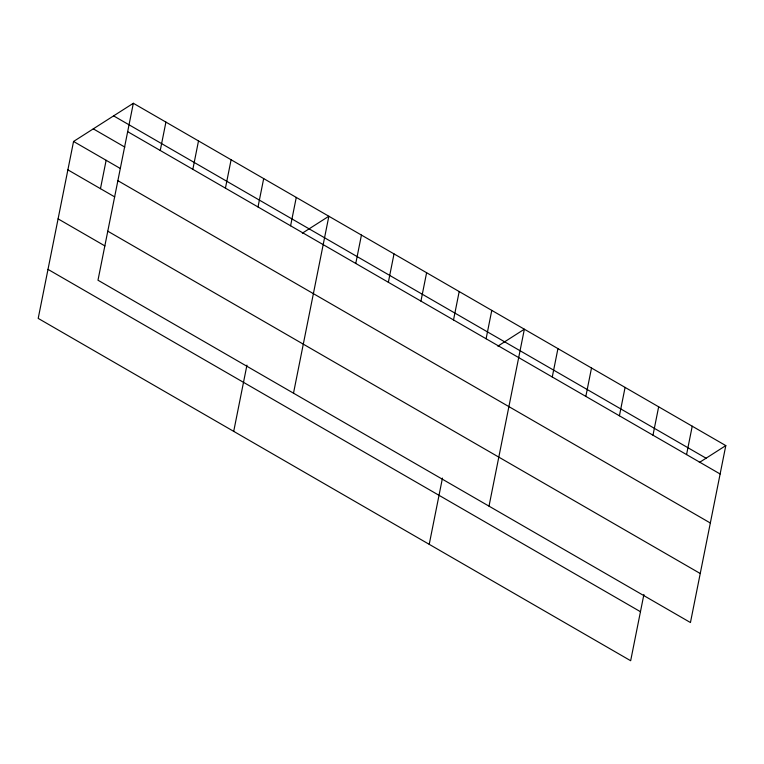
<?xml version="1.0" encoding="UTF-8"?>
<svg xmlns="http://www.w3.org/2000/svg" width="764" height="764" viewBox="0 0 764 764"><rect width="100%" height="100%" fill="white"/><g stroke="black" fill="none" stroke-linecap="round" stroke-linejoin="round"><path stroke-width="1.15" d="M133.337 103.274L97.983 280.216L690.446 622.536L725.8 445.603L133.337 103.274L73.554 141.464L38.2 318.397L630.663 660.726L643.899 594.487M100.466 188.67L106.139 160.287M160.249 150.489L165.922 122.106M192.843 169.312L198.506 140.929M225.428 188.145L231.1 159.762M258.012 206.968L263.685 178.585M233.708 431.364L246.944 365.125M290.597 225.8L296.27 197.418M293.5 393.183L328.854 216.241L302.343 233.173M355.766 263.456L361.439 235.073M388.351 282.279L394.023 253.896M420.935 301.111L426.608 272.729M453.52 319.944L459.193 291.552M429.225 544.331L442.461 478.092M486.105 338.767L491.777 310.385M489.008 506.15L524.362 329.208L497.861 346.14M552.267 376.996L557.94 348.613M585.835 396.392L591.508 368.009M619.413 415.788L625.086 387.405M652.981 435.193L658.654 406.811M686.559 454.59L692.232 426.207M699.299 462.535L725.8 445.603M113.607 115.88L706.07 458.209M127.664 131.656L720.127 473.986M93.284 128.858L124.847 147.099M73.554 141.464L120.397 168.529M117.876 180.676L710.329 523.006M67.881 169.847L114.724 196.911M107.781 231.186L700.244 573.516M58.093 218.867L104.926 245.932M47.998 269.377L640.452 611.706"/></g></svg>
